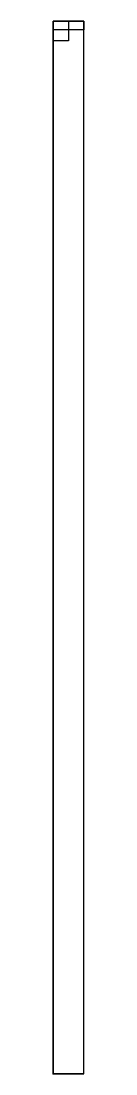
# Model space of a CAD drawing. Header units: centimetres. Extents: x -4 to 4, y 0 to 305.
import ezdxf

# ---------------------------------------------------------------- set-up
doc = ezdxf.new("R2010")
doc.units = ezdxf.units.CM
doc.header["$MEASUREMENT"] = 0
for name, color, linetype in [('End Post v2_Sketch1', 7, 'Continuous'), ('End Post v2_Sketch2', 7, 'Continuous'), ('End Post v2_Sketch3', 7, 'Continuous')]:
    doc.layers.add(name, color=color, linetype=linetype)

msp = doc.modelspace()

# ---------------------------------------------------------------- linework, layer by layer
at = {"layer": 'End Post v2_Sketch1'}
for p, q in [((4.45, 0, 4.45), (-4.45, 0, 4.45)), ((-4.45, 0, 4.45), (-4.45, 0, -4.45)), ((-4.45, 0, -4.45), (4.45, 0, -4.45)), ((4.45, 0, 4.45), (-4.45, 0, -4.45)), ((-4.45, 0, 4.45), (4.45, 0, -4.45)), ((4.45, 0, -4.45), (4.45, 0, 4.45))]:
    msp.add_line(p, q, dxfattribs=at)
msp.add_point((0, 0), dxfattribs=at)
msp.add_point((0, 0), dxfattribs=at)
at = {"layer": 'End Post v2_Sketch2'}
for p, q in [((4.45, 304.8, 4.45), (-4.45, 304.8, 4.45)), ((-4.45, 304.8, 4.45), (-4.45, 0, 4.45)), ((-4.45, 304.8, 4.45), (4.45, 304.8, 4.45)), ((0, 304.8, 4.45), (0, 299.03, 4.45)), ((4.45, 0, 4.45), (4.45, 304.8, 4.45)), ((4.45, 304.8, 4.45), (4.45, 302.26, 4.45)), ((4.45, 302.26, 4.45), (-4.45, 302.29, 4.45)), ((0, 299.03, 4.45), (-4.45, 299.03, 4.45)), ((-4.45, 0, 4.45), (4.45, 0, 4.45))]:
    msp.add_line(p, q, dxfattribs=at)
msp.add_point((0, 0, 4.45), dxfattribs=at)
at = {"layer": 'End Post v2_Sketch3'}
for p, q in [((-4.45, 0, 4.45), (-4.45, 304.8, 4.45)), ((-4.45, 304.8, 4.45), (-4.45, 304.8, -4.45)), ((-4.45, 304.8, -4.45), (-4.45, 0, -4.45)), ((-4.45, 299.03, 4.45), (-4.45, 299.06, -4.45)), ((-4.45, 0, -4.45), (-4.45, 0, 4.45))]:
    msp.add_line(p, q, dxfattribs=at)
for p in [(-4.45, 299.06, -4.45), (-4.45, 299.03, 4.45), (-4.45, 299.03, 4.45), (-4.45, 0)]:
    msp.add_point(p, dxfattribs=at)

doc.saveas('drawing.dxf')
